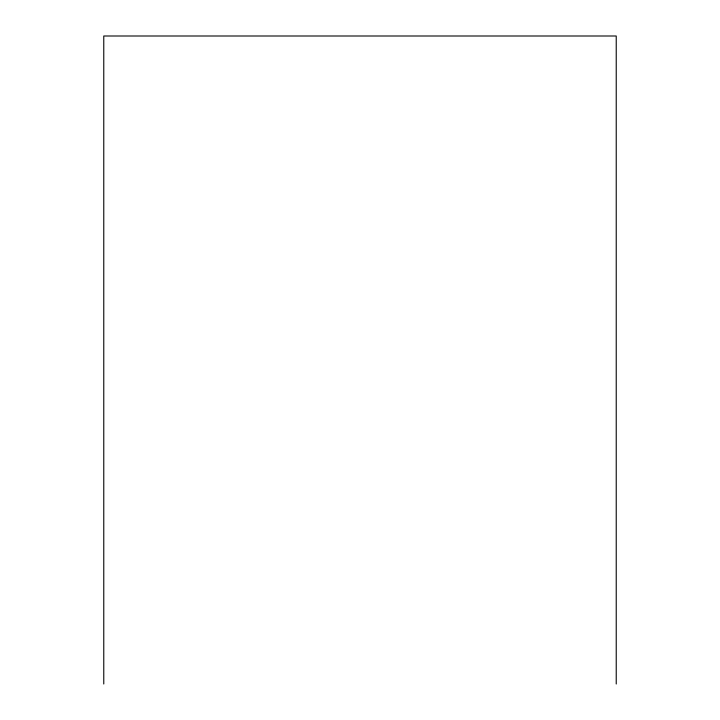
<?xml version="1.0" encoding="UTF-8"?>
<svg xmlns="http://www.w3.org/2000/svg" width="720" height="720" viewBox="0 0 720 720"><rect width="100%" height="100%" fill="white"/><g stroke="black" fill="none" stroke-linecap="round" stroke-linejoin="round"><path stroke-width="1.08" d="M616.23 684L616.23 36L103.77 36L103.77 684"/></g></svg>
